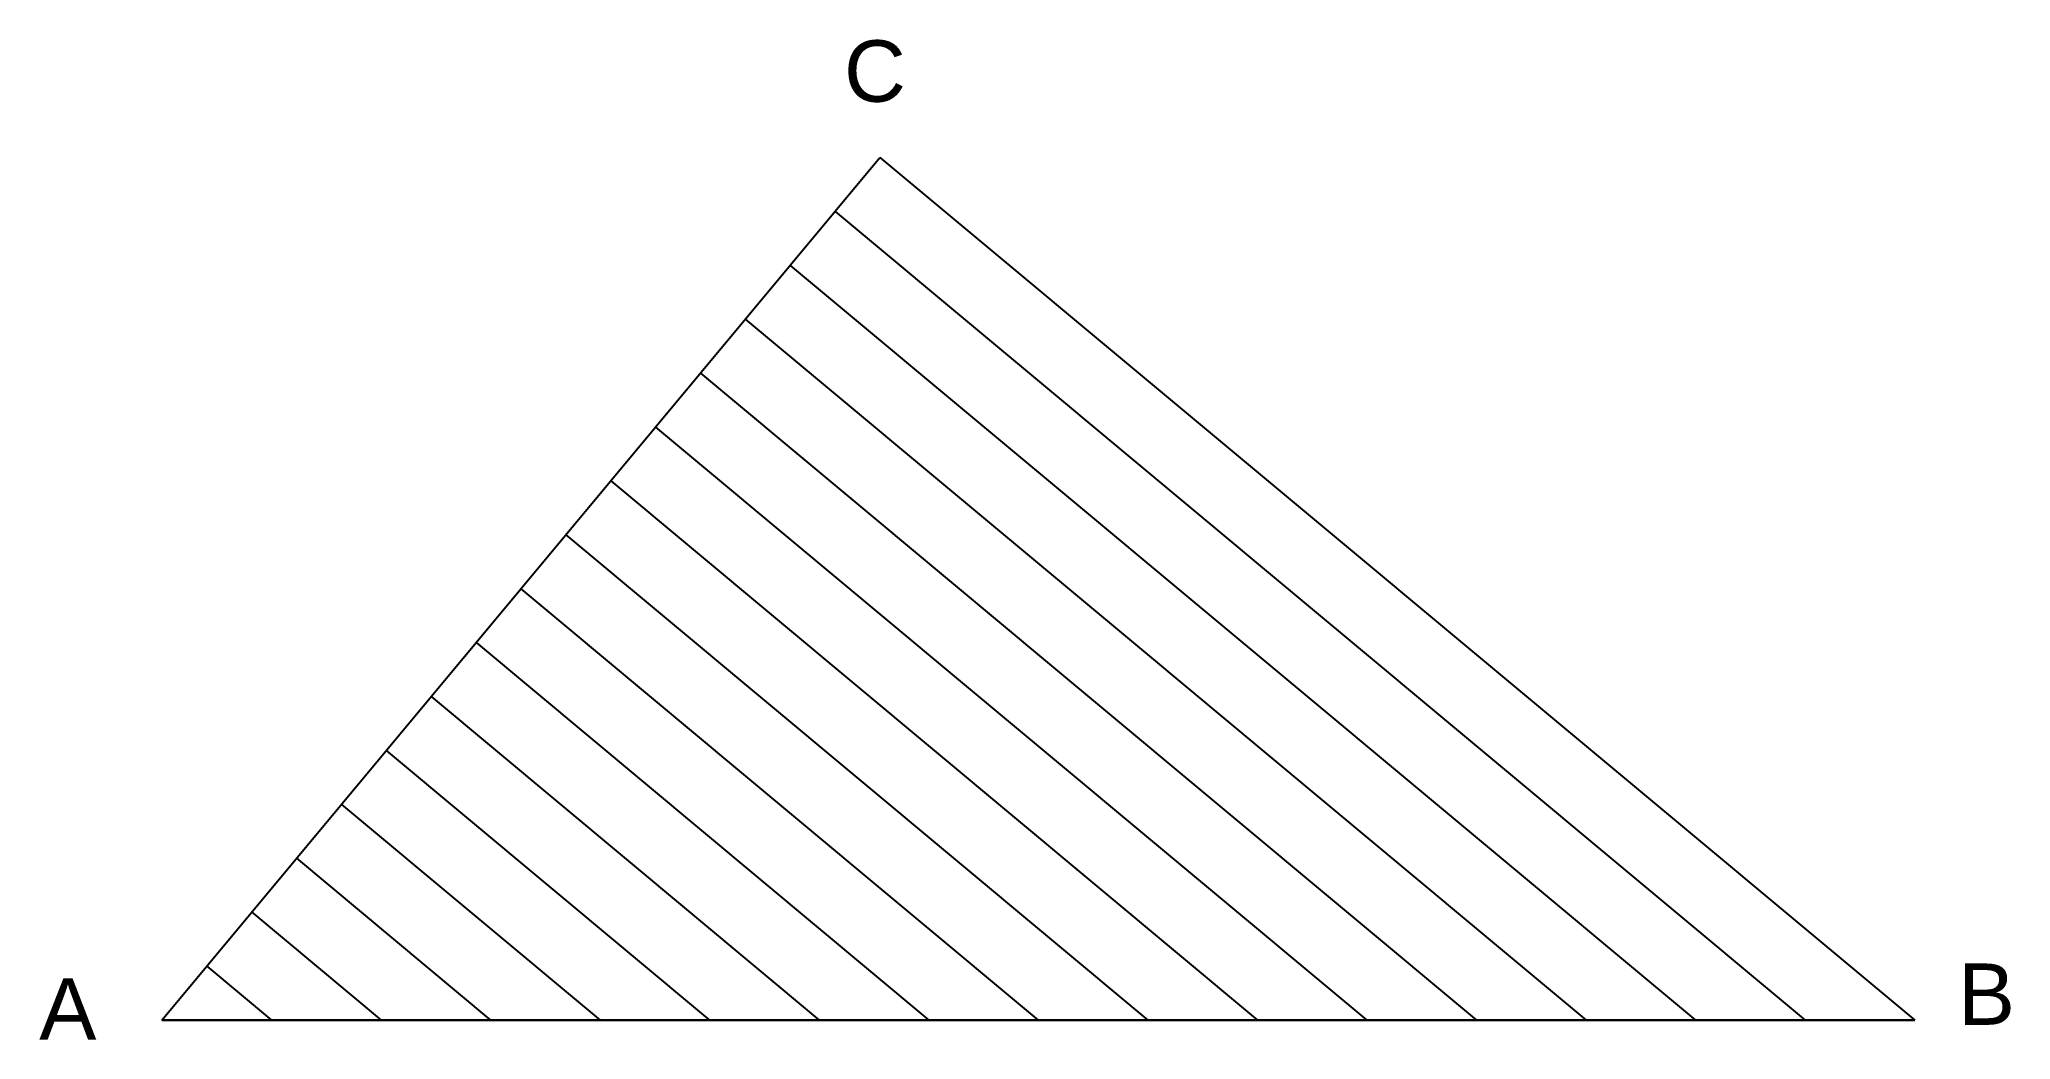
# Model space of a CAD drawing. Header units: millimetres. Extents: x 8.3 to 36.4, y 24.7 to 39.
import ezdxf

# ---------------------------------------------------------------- set-up
doc = ezdxf.new("R2010")
doc.units = ezdxf.units.MM
doc.layers.add('linie groasa', color=7, linetype='Continuous', lineweight=30)
doc.styles.get("Standard").update_dxf_attribs({"font": 'arial.ttf'})

msp = doc.modelspace()

# ---------------------------------------------------------------- linework, layer by layer
for p, q in [((10, 25), (20.24, 37.294)), ((20.24, 37.294), (35, 25)), ((19.6, 36.526), (33.437, 25)), ((18.96, 35.757), (31.875, 25)), ((18.32, 34.989), (30.312, 25)), ((17.68, 34.22), (28.75, 25)), ((17.04, 33.452), (27.187, 25)), ((16.4, 32.684), (25.625, 25)), ((15.76, 31.915), (24.063, 25)), ((15.12, 31.147), (22.5, 25)), ((14.48, 30.379), (20.938, 25)), ((13.84, 29.61), (19.375, 25)), ((13.2, 28.842), (17.812, 25)), ((12.56, 28.073), (16.25, 25)), ((11.92, 27.305), (14.688, 25)), ((11.28, 26.537), (13.125, 25)), ((10.64, 25.768), (11.562, 25))]:
    msp.add_line(p, q)
at = {"layer": 'linie groasa'}
for p, q in [((10, 25), (11.562, 25)), ((11.562, 25), (13.125, 25)), ((13.125, 25), (14.688, 25)), ((14.688, 25), (16.25, 25)), ((16.25, 25), (17.812, 25)), ((17.812, 25), (19.375, 25)), ((19.375, 25), (20.938, 25)), ((20.938, 25), (22.5, 25)), ((22.5, 25), (24.063, 25)), ((24.063, 25), (25.625, 25)), ((25.625, 25), (27.187, 25)), ((27.187, 25), (28.75, 25)), ((28.75, 25), (30.312, 25)), ((30.312, 25), (31.875, 25)), ((31.875, 25), (33.437, 25)), ((33.437, 25), (35, 25))]:
    msp.add_line(p, q, dxfattribs=at)

# ---------------------------------------------------------------- texts
for s, p in [('C', (19.728, 38.09)), ('A', (8.249, 24.721)), ('B', (35.617, 24.931))]:
    msp.add_text(s, height=0.875).set_placement(p)

doc.saveas('drawing.dxf')
